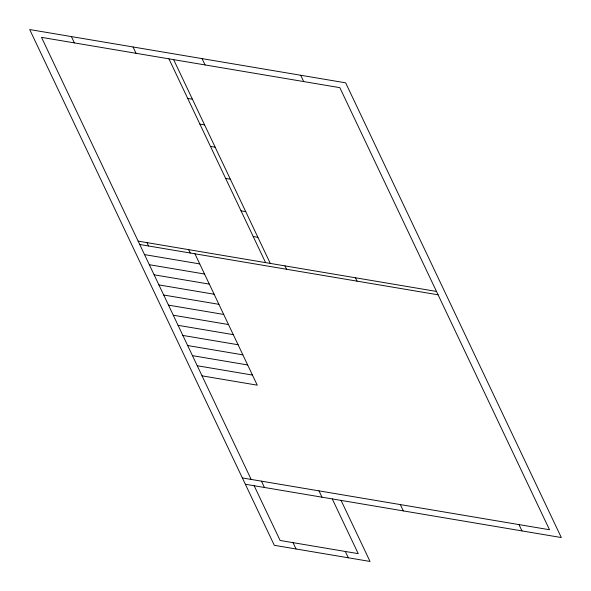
<?xml version="1.0" encoding="UTF-8"?>
<svg xmlns="http://www.w3.org/2000/svg" width="591" height="591" viewBox="0 0 591 591"><rect width="100%" height="100%" fill="white"/><g stroke="black" fill="none" stroke-linecap="round" stroke-linejoin="round"><path stroke-width="0.89" d="M187.709 98.416L192.407 99.214M199.884 124.103L204.582 124.893M210.47 146.413L215.168 147.211M225.644 178.416L230.342 179.206M241.025 210.832L245.723 211.622M253.199 236.518L257.898 237.309M138.139 241.128L436.483 291.437M139.735 244.497L438.086 294.806M144.529 254.603L199.736 263.911M149.324 264.702L204.53 274.017M154.118 274.808L209.317 284.116M158.905 284.914L214.112 294.222M163.7 295.02L218.906 304.328M168.494 305.126L223.701 314.434M173.281 315.225L228.488 324.54M178.076 325.331L233.282 334.639M182.87 335.437L238.077 344.745M187.665 345.543L242.864 354.851M192.452 355.649L247.659 364.957M197.246 365.748L252.453 375.063M202.041 375.854L257.248 385.162L194.941 253.805M242.354 477.942L549.504 529.743L339.84 87.66L41.496 37.351L251.16 479.427M245.346 484.258L561.31 537.544L345.654 82.836L29.69 29.55L274.305 545.308L370.032 561.45L341.073 500.4M518.964 524.594L521.964 530.903M300.723 75.256L303.722 81.573M355.442 277.77L357.038 281.139M202.056 58.62L205.055 64.936M400.336 504.581L403.328 510.897M284.965 265.891L286.561 269.252M173.636 59.632L270.279 263.409M168.937 58.841L265.581 262.618M133.049 46.985L136.048 53.293M332.268 498.915L358.227 553.649L280.119 540.477L254.16 485.743M318.992 490.87L321.992 497.186M345.307 551.469L348.298 557.786M188.647 249.646L190.243 253.014M71.385 36.583L74.385 42.899M293.04 542.656L296.032 548.973M261.436 481.163L264.436 487.479M146.952 242.613L148.548 245.982"/></g></svg>
